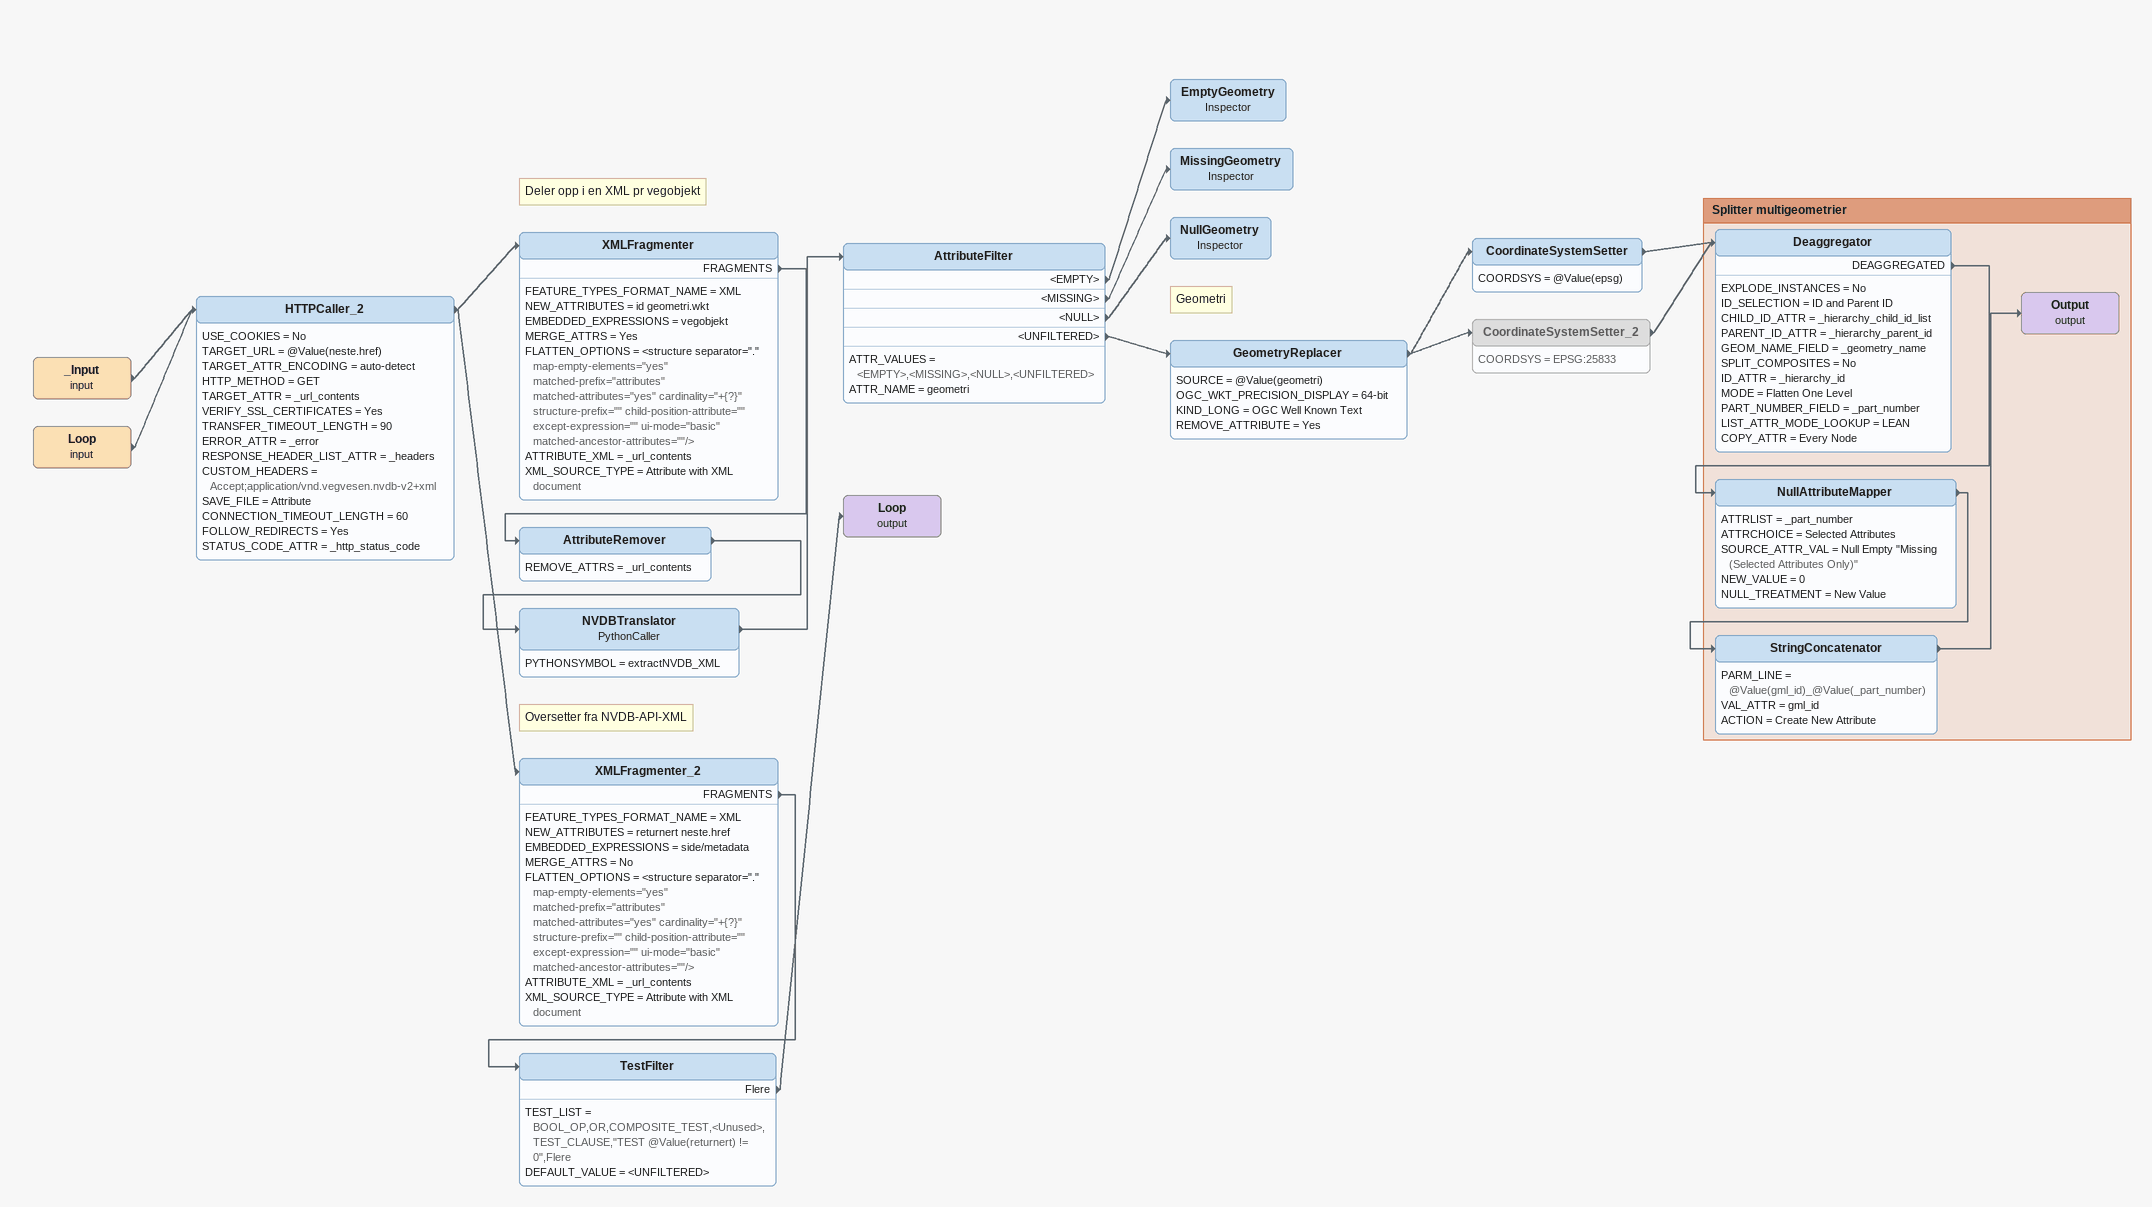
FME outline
_Input (input)
    -> HTTPCaller_2
Loop (input)
    -> HTTPCaller_2
HTTPCaller_2
    USE_COOKIES = No
    TARGET_URL = @Value(neste.href)
    TARGET_ATTR_ENCODING = auto-detect
    HTTP_METHOD = GET
    TARGET_ATTR = _url_contents
    VERIFY_SSL_CERTIFICATES = Yes
    TRANSFER_TIMEOUT_LENGTH = 90
    ERROR_ATTR = _error
    RESPONSE_HEADER_LIST_ATTR = _headers
    CUSTOM_HEADERS = Accept;application/vnd.vegvesen.nvdb-v2+xml
    SAVE_FILE = Attribute
    CONNECTION_TIMEOUT_LENGTH = 60
    FOLLOW_REDIRECTS = Yes
    STATUS_CODE_ATTR = _http_status_code
    -> XMLFragmenter_2
    -> XMLFragmenter
Note: Deler opp i en XML pr vegobjekt
XMLFragmenter
    FEATURE_TYPES_FORMAT_NAME = XML
    NEW_ATTRIBUTES = id geometri.wkt
    EMBEDDED_EXPRESSIONS = vegobjekt
    MERGE_ATTRS = Yes
    FLATTEN_OPTIONS = <structure separator="." map-empty-elements="yes" matched-prefix="attributes" matched-attributes="yes" cardinality="+{?}" structure-prefix="" child-position-attribute="" except-expression="" ui-mode="basic" matched-ancestor-attributes=""/>
    ATTRIBUTE_XML = _url_contents
    XML_SOURCE_TYPE = Attribute with XML document
    FRAGMENTS -> AttributeRemover
AttributeRemover
    REMOVE_ATTRS = _url_contents
    -> NVDBTranslator
Note: Oversetter fra NVDB-API-XML
NVDBTranslator: PythonCaller
    PYTHONSYMBOL = extractNVDB_XML
    -> AttributeFilter
AttributeFilter
    ATTR_VALUES = <EMPTY>,<MISSING>,<NULL>,<UNFILTERED>
    ATTR_NAME = geometri
    <EMPTY> -> EmptyGeometry
    <MISSING> -> MissingGeometry
    <NULL> -> NullGeometry
    <UNFILTERED> -> GeometryReplacer
EmptyGeometry: Inspector
MissingGeometry: Inspector
NullGeometry: Inspector
Note: Geometri
GeometryReplacer
    SOURCE = @Value(geometri)
    OGC_WKT_PRECISION_DISPLAY = 64-bit
    KIND_LONG = OGC Well Known Text
    REMOVE_ATTRIBUTE = Yes
    -> CoordinateSystemSetter
    -> CoordinateSystemSetter_2
CoordinateSystemSetter
    COORDSYS = @Value(epsg)
    -> Deaggregator
CoordinateSystemSetter_2 [off]
    COORDSYS = EPSG:25833
    -> Deaggregator
XMLFragmenter_2
    FEATURE_TYPES_FORMAT_NAME = XML
    NEW_ATTRIBUTES = returnert neste.href
    EMBEDDED_EXPRESSIONS = side/metadata
    MERGE_ATTRS = No
    FLATTEN_OPTIONS = <structure separator="." map-empty-elements="yes" matched-prefix="attributes" matched-attributes="yes" cardinality="+{?}" structure-prefix="" child-position-attribute="" except-expression="" ui-mode="basic" matched-ancestor-attributes=""/>
    ATTRIBUTE_XML = _url_contents
    XML_SOURCE_TYPE = Attribute with XML document
    FRAGMENTS -> TestFilter
TestFilter
    TEST_LIST = BOOL_OP,OR,COMPOSITE_TEST,<Unused>,TEST_CLAUSE,"TEST @Value(returnert) != 0",Flere
    DEFAULT_VALUE = <UNFILTERED>
    Flere -> Loop (output)
Loop (output)

Bookmark: Splitter multigeometrier
Deaggregator
    EXPLODE_INSTANCES = No
    ID_SELECTION = ID and Parent ID
    CHILD_ID_ATTR = _hierarchy_child_id_list
    PARENT_ID_ATTR = _hierarchy_parent_id
    GEOM_NAME_FIELD = _geometry_name
    SPLIT_COMPOSITES = No
    ID_ATTR = _hierarchy_id
    MODE = Flatten One Level
    PART_NUMBER_FIELD = _part_number
    LIST_ATTR_MODE_LOOKUP = LEAN
    COPY_ATTR = Every Node
    DEAGGREGATED -> NullAttributeMapper
NullAttributeMapper
    ATTRLIST = _part_number
    ATTRCHOICE = Selected Attributes
    SOURCE_ATTR_VAL = Null Empty "Missing (Selected Attributes Only)"
    NEW_VALUE = 0
    NULL_TREATMENT = New Value
    -> StringConcatenator
StringConcatenator
    PARM_LINE = @Value(gml_id)_@Value(_part_number)
    VAL_ATTR = gml_id
    ACTION = Create New Attribute
    -> Output (output)
Output (output)
